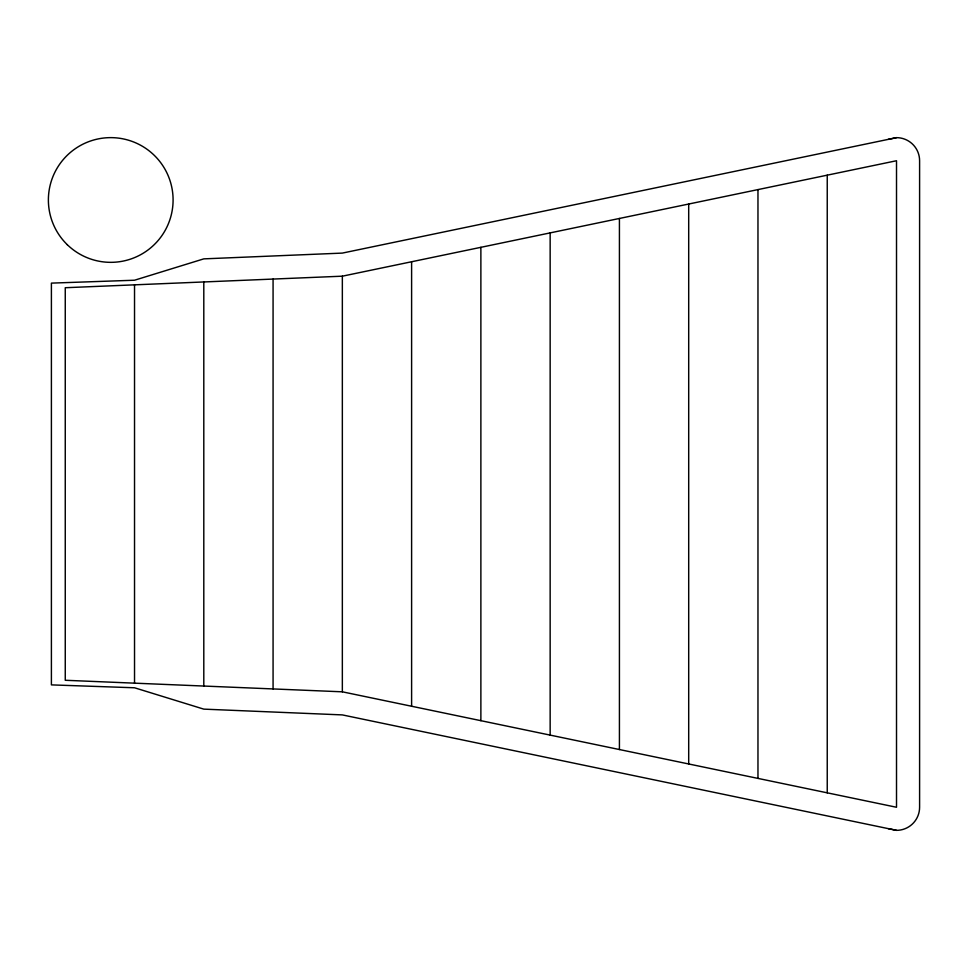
<?xml version="1.0" encoding="UTF-8"?>
<svg xmlns="http://www.w3.org/2000/svg" width="968" height="968" viewBox="0 0 968 968"><rect width="100%" height="100%" fill="white"/><g stroke="black" fill="none" stroke-linecap="round" stroke-linejoin="round"><path stroke-width="1.45" d="M888.309 139.356L896.513 137.65A23.087 23.087 0 0 1 919.6 160.736L919.6 807.264A23.087 23.087 0 0 1 896.513 830.35L888.309 828.644M896.513 137.65L342.345 253.096L203.8 258.867L134.528 280.224L51.401 283.116L51.401 684.884L134.528 687.776L203.8 709.133L342.345 714.904L896.513 830.35M342.345 276.183L896.513 160.736L896.513 807.264L342.345 691.817L65.255 680.274L65.255 287.726L342.345 276.183L342.345 691.817M827.241 175.172L827.241 792.828M757.968 189.595L757.968 778.405M688.696 204.03L688.696 763.97M619.423 218.466L619.423 749.534M550.151 232.889L550.151 735.111M480.878 247.324L480.878 720.676M411.606 261.759L411.606 706.241M273.073 279.074L273.073 688.926M203.8 281.954L203.8 686.046M134.528 284.846L134.528 683.154M67.228 244.638A62.339 62.339 0 0 0 171.167 215.332A62.339 62.339 0 0 0 93.823 139.973A62.339 62.339 0 0 0 67.228 244.638"/></g></svg>
